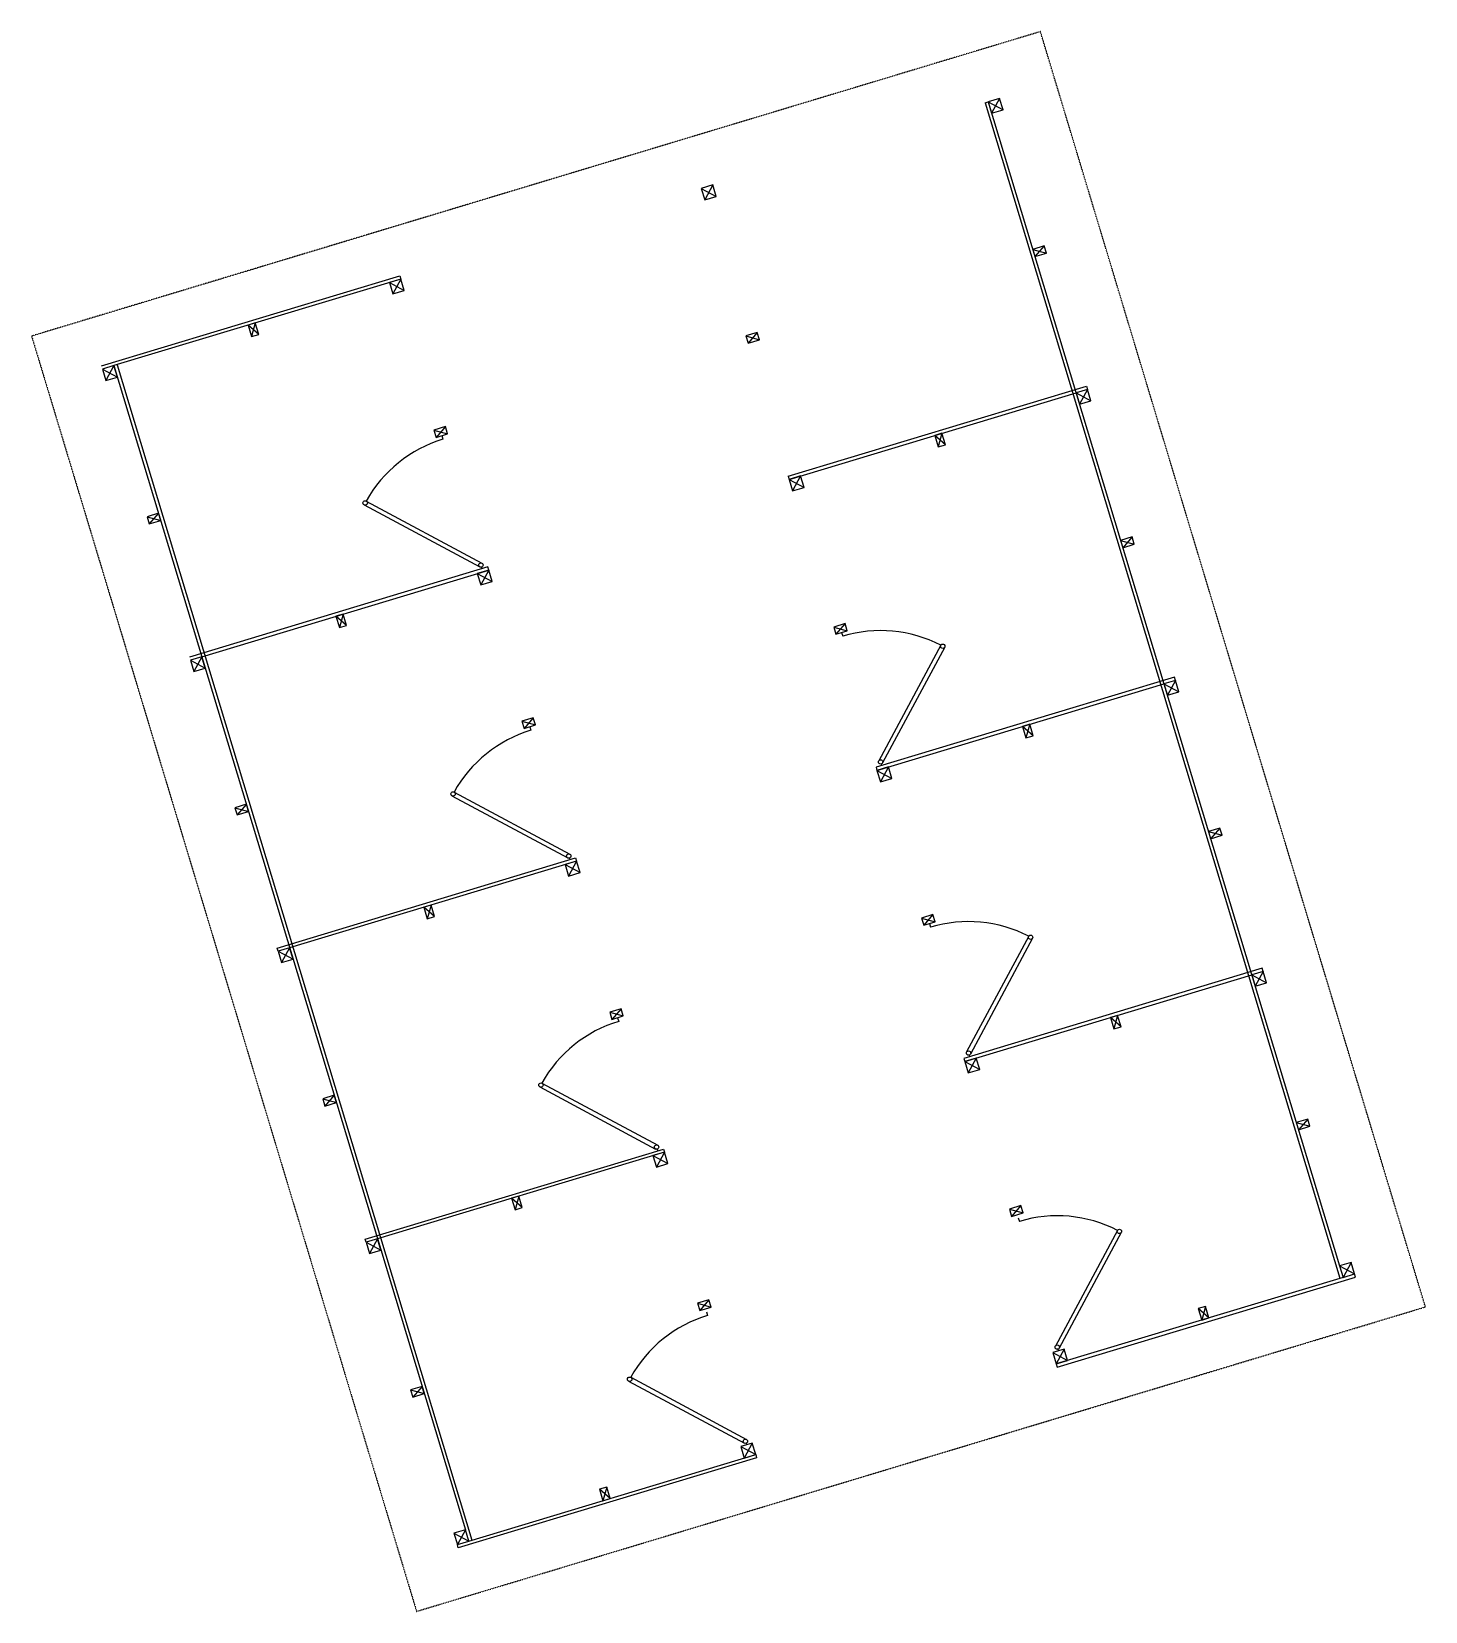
# Model space of a CAD drawing. Header units: inches. Extents: x -625442 to 34963, y -27993 to 66986.
# Drawn here: x -22573 to -21932, y 29692 to 30419 of the extents above; entities that cross this region are included whole.
import ezdxf

# ---------------------------------------------------------------- set-up
doc = ezdxf.new("R2010")
doc.units = ezdxf.units.IN
doc.header["$LTSCALE"] = 0.5
doc.header["$MEASUREMENT"] = 0
doc.linetypes.add('HIDDEN2', pattern=[0.1875, 0.125, -0.0625])
for name, color, linetype in [('P-ABOVE', 201, 'HIDDEN2'), ('P-BELOW-MED', 145, 'Continuous'), ('P-WALL', 90, 'Continuous')]:
    doc.layers.add(name, color=color, linetype=linetype)

msp = doc.modelspace()

# ---------------------------------------------------------------- linework, layer by layer
at = {"layer": 'P-ABOVE'}
msp.add_lwpolyline([(-22396.11151, 29691.68175), (-21931.58837, 29831.88979), (-22108.8633, 30419.21921), (-22573.38644, 30279.01117)], close=True, dxfattribs=at)
at = {"layer": 'P-BELOW-MED'}
for p, q in [((-22134.34473, 30386.45869), (-22132.90871, 30386.89212)), ((-22134.34473, 30386.45869), (-21970.93972, 29845.08169)), ((-22132.90871, 30386.89212), (-21971.09297, 29850.78051)), ((-22534.03508, 30265.81927), (-22370.63008, 29724.44227)), ((-22535.4711, 30265.38584), (-22373.65535, 29729.27422)), ((-22225.00143, 30214.42421), (-22087.62283, 30255.88949)), ((-22224.568, 30212.9882), (-22092.45478, 30252.86422)), ((-22087.62283, 30255.88949), (-22087.1894, 30254.45348)), ((-22384.4633, 30233.14524), (-22383.95762, 30231.46989)), ((-22225.00143, 30214.42421), (-22224.568, 30212.9882)), ((-22420.26498, 30201.26292), (-22366.94836, 30172.66942)), ((-22419.31974, 30203.02546), (-22366.00312, 30174.43195)), ((-22366.18678, 30172.59334), (-22365.97007, 30171.87534)), ((-22200.40803, 30142.46084), (-22199.90236, 30140.78549)), ((-22154.70824, 30136.65552), (-22183.30175, 30083.3389)), ((-22152.94571, 30135.71028), (-22181.53921, 30082.39367)), ((-22344.00936, 30099.11733), (-22343.50369, 30097.44198)), ((-22182.13152, 30081.90894), (-22181.91481, 30081.19094)), ((-22379.81104, 30067.23502), (-22326.49443, 30038.64152)), ((-22378.8658, 30068.99755), (-22325.54919, 30040.40405)), ((-22325.73285, 30038.56544), (-22325.51613, 30037.84743)), ((-22159.9541, 30008.43293), (-22159.44842, 30006.75758)), ((-22114.25431, 30002.62762), (-22142.84781, 29949.311)), ((-22112.49177, 30001.68238), (-22141.08528, 29948.36576)), ((-22303.55542, 29965.08943), (-22303.04975, 29963.41408)), ((-22141.67759, 29947.88104), (-22141.46087, 29947.16303)), ((-22339.35711, 29933.20712), (-22286.04049, 29904.61361)), ((-22338.41187, 29934.96965), (-22285.09525, 29906.37614)), ((-22285.27891, 29904.53754), (-22285.0622, 29903.81953)), ((-22119.06673, 29872.96901), (-22118.56105, 29871.29367)), ((-22073.36693, 29867.1637), (-22101.96044, 29813.84708)), ((-22071.6044, 29866.21846), (-22100.19791, 29812.90184)), ((-22262.66805, 29829.62551), (-22262.16238, 29827.95016)), ((-22100.79022, 29812.41712), (-22100.5735, 29811.69911)), ((-22298.46973, 29797.7432), (-22245.15312, 29769.14969)), ((-22297.52449, 29799.50573), (-22244.20788, 29770.91223)), ((-22244.39154, 29769.07362), (-22244.17482, 29768.35561))]:
    msp.add_line(p, q, dxfattribs=at)
for points in [[(-22541.16991, 30265.23259), (-22403.79131, 30306.69787), (-22403.35788, 30305.26186), (-22535.4711, 30265.38584)], [(-22495.01716, 30131.35793), (-22362.90394, 30171.23395), (-22363.33738, 30172.66997), (-22500.71598, 30131.20468)], [(-22046.73546, 30120.42558), (-22047.16889, 30121.86159), (-22184.5475, 30080.39631), (-22184.11406, 30078.96029), (-22052.00084, 30118.83631)], [(-22459.82861, 29995.74077), (-22460.26204, 29997.17678), (-22322.88344, 30038.64206), (-22322.45001, 30037.20605), (-22454.56323, 29997.33003)], [(-22006.28152, 29986.39767), (-22006.71496, 29987.83369), (-22144.09356, 29946.3684), (-22143.66013, 29944.93239), (-22011.54691, 29984.80841)], [(-22419.37467, 29861.71286), (-22419.80811, 29863.14888), (-22282.4295, 29904.61416), (-22281.99607, 29903.17815), (-22414.10929, 29863.30212)], [(-21969.50371, 29845.51512), (-22101.61693, 29805.6391), (-22101.18349, 29804.20309), (-21963.80489, 29845.66837), (-21964.23833, 29847.10439)], [(-22372.06609, 29724.00884), (-22239.95287, 29763.88486), (-22239.51944, 29762.44885), (-22376.89804, 29720.98356), (-22377.33147, 29722.41958)]]:
    msp.add_lwpolyline(points, dxfattribs=at)
for centre in [(-22419.79236, 30202.14419), (-22366.47574, 30173.55069), (-22153.82698, 30136.1829), (-22182.42048, 30082.86629), (-22379.33842, 30068.11629), (-22326.02181, 30039.52278), (-22113.37304, 30002.155), (-22141.96654, 29948.83838), (-22338.88449, 29934.08838), (-22285.56787, 29905.49488), (-22072.48567, 29866.69108), (-22101.07917, 29813.37446), (-22297.99711, 29798.62447), (-22244.6805, 29770.03096)]:
    msp.add_circle(centre, 1, dxfattribs=at)
for centre, start, end in [((-22366.47574, 30173.55069), 106.79550465, 150.84845619), ((-22182.42048, 30082.86629), 62.74255311, 106.79550465), ((-22326.02181, 30039.52278), 106.79550465, 150.84845619), ((-22141.96654, 29948.83838), 62.74255311, 106.79550465), ((-22285.56787, 29905.49488), 106.79550465, 150.84845619), ((-22101.07917, 29813.37446), 62.74255311, 106.79550465), ((-22244.6805, 29770.03096), 106.79550465, 150.84845619)]:
    msp.add_arc(centre, 60.5, start, end, dxfattribs=at)
at = {"layer": 'P-WALL'}
for p, q in [((-22132.90871, 30386.89212), (-22126.05407, 30383.216)), ((-22127.64333, 30388.48138), (-22131.31945, 30381.62674)), ((-22265.02193, 30347.0161), (-22258.16729, 30343.33998)), ((-22259.75655, 30348.60536), (-22263.43267, 30341.75072)), ((-22112.39279, 30318.92083), (-22106.11606, 30317.15939)), ((-22107.12741, 30320.51009), (-22111.38144, 30315.57013)), ((-22408.62326, 30303.6726), (-22401.76862, 30299.99648)), ((-22403.35788, 30305.26186), (-22407.034, 30298.40722)), ((-22468.78257, 30279.76951), (-22473.72253, 30284.02354)), ((-22470.37183, 30285.03489), (-22472.13327, 30278.75816)), ((-22239.24063, 30280.63407), (-22243.49466, 30275.69411)), ((-22244.50601, 30279.04481), (-22238.22928, 30277.28337)), ((-22540.73648, 30263.79657), (-22533.88184, 30260.12045)), ((-22535.4711, 30265.38584), (-22539.14722, 30258.53119)), ((-22092.45478, 30252.86422), (-22085.60013, 30249.1881)), ((-22087.1894, 30254.45348), (-22090.86552, 30247.59884)), ((-22382.84195, 30237.29056), (-22387.09599, 30232.35061)), ((-22388.10733, 30235.7013), (-22381.8306, 30233.93987)), ((-22152.61409, 30228.96113), (-22157.55405, 30233.21516)), ((-22154.20335, 30234.22651), (-22155.96478, 30227.94978)), ((-22224.568, 30212.9882), (-22217.71335, 30209.31208)), ((-22219.30262, 30214.57746), (-22222.97874, 30207.72281)), ((-22520.22055, 30195.82528), (-22513.94382, 30194.06384)), ((-22514.95517, 30197.41454), (-22519.20921, 30192.47458)), ((-22066.67347, 30186.48219), (-22070.9275, 30181.54223)), ((-22071.93885, 30184.89292), (-22065.66212, 30183.13149)), ((-22362.90394, 30171.23395), (-22366.58006, 30164.37931)), ((-22368.16932, 30169.64469), (-22361.31468, 30165.96857)), ((-22428.32863, 30145.74161), (-22433.26859, 30149.99564)), ((-22429.91789, 30151.00699), (-22431.67933, 30144.73026)), ((-22204.05207, 30145.0169), (-22197.77534, 30143.25547)), ((-22198.78669, 30146.60616), (-22203.04072, 30141.6662)), ((-22500.28254, 30129.76867), (-22493.4279, 30126.09255)), ((-22495.01716, 30131.35793), (-22498.69328, 30124.50329)), ((-22046.73546, 30120.42558), (-22050.41158, 30113.57093)), ((-22052.00084, 30118.83631), (-22045.1462, 30115.16019)), ((-22347.6534, 30101.6734), (-22341.37667, 30099.91196)), ((-22342.38802, 30103.26266), (-22346.64205, 30098.3227)), ((-22112.16015, 30094.93323), (-22117.10011, 30099.18726)), ((-22113.74941, 30100.19861), (-22115.51085, 30093.92188)), ((-22184.11406, 30078.96029), (-22177.25942, 30075.28417)), ((-22178.84868, 30080.54955), (-22182.5248, 30073.69491)), ((-22474.50124, 30063.38664), (-22478.75527, 30058.44668)), ((-22479.76662, 30061.79738), (-22473.48989, 30060.03594)), ((-22031.48492, 30050.86502), (-22025.20819, 30049.10358)), ((-22026.21954, 30052.45428), (-22030.47357, 30047.51432)), ((-22327.71539, 30035.61679), (-22320.86074, 30031.94067)), ((-22322.45001, 30037.20605), (-22326.12613, 30030.35141)), ((-22387.8747, 30011.7137), (-22392.81465, 30015.96773)), ((-22389.46396, 30016.97908), (-22391.22539, 30010.70235)), ((-22163.59814, 30010.989), (-22157.32141, 30009.22756)), ((-22158.33275, 30012.57826), (-22162.58679, 30007.6383)), ((-22454.56323, 29997.33003), (-22458.23935, 29990.47538)), ((-22459.82861, 29995.74077), (-22452.97396, 29992.06465)), ((-22011.54691, 29984.80841), (-22004.69226, 29981.13229)), ((-22006.28152, 29986.39767), (-22009.95764, 29979.54303)), ((-22307.19946, 29967.64549), (-22300.92273, 29965.88406)), ((-22301.93408, 29969.23476), (-22306.18811, 29964.2948)), ((-22071.70621, 29960.90532), (-22076.64617, 29965.15936)), ((-22073.29548, 29966.1707), (-22075.05691, 29959.89397)), ((-22138.39474, 29946.52165), (-22142.07086, 29939.66701)), ((-22143.66013, 29944.93239), (-22136.80548, 29941.25627)), ((-22439.31268, 29927.76947), (-22433.03595, 29926.00804)), ((-22434.0473, 29929.35873), (-22438.30133, 29924.41877)), ((-21991.03098, 29916.83712), (-21984.75425, 29915.07568)), ((-21985.7656, 29918.42638), (-21990.01963, 29913.48642)), ((-22281.99607, 29903.17815), (-22285.67219, 29896.3235)), ((-22287.26145, 29901.58889), (-22280.40681, 29897.91276)), ((-22347.42076, 29877.6858), (-22352.36072, 29881.93983)), ((-22349.01002, 29882.95118), (-22350.77146, 29876.67445)), ((-22123.1442, 29876.96109), (-22116.86747, 29875.19966)), ((-22117.87882, 29878.55036), (-22122.13285, 29873.6104)), ((-22419.37467, 29861.71286), (-22412.52003, 29858.03674)), ((-22414.10929, 29863.30212), (-22417.78541, 29856.44748)), ((-21965.82759, 29852.36977), (-21969.50371, 29845.51512)), ((-21971.09297, 29850.78051), (-21964.23833, 29847.10439)), ((-22266.74553, 29833.61759), (-22260.4688, 29831.85616)), ((-22261.48014, 29835.20685), (-22265.73418, 29830.26689)), ((-22031.25228, 29826.87742), (-22036.19224, 29831.13145)), ((-22032.84154, 29832.1428), (-22034.60298, 29825.86607)), ((-22103.20619, 29810.90448), (-22096.35155, 29807.22836)), ((-22097.94081, 29812.49375), (-22101.61693, 29805.6391)), ((-22398.85875, 29793.74157), (-22392.58202, 29791.98013)), ((-22393.59336, 29795.33083), (-22397.8474, 29790.39087)), ((-22246.80752, 29767.56098), (-22239.95287, 29763.88486)), ((-22241.54213, 29769.15024), (-22245.21825, 29762.2956)), ((-22306.96682, 29743.65789), (-22311.90678, 29747.91193)), ((-22308.55609, 29748.92327), (-22310.31752, 29742.64654)), ((-22378.92073, 29727.68496), (-22372.06609, 29724.00884)), ((-22373.65535, 29729.27422), (-22377.33147, 29722.41958))]:
    msp.add_line(p, q, dxfattribs=at)
for points in [[(-22131.31945, 30381.62674), (-22126.05407, 30383.216), (-22127.64333, 30388.48138), (-22132.90871, 30386.89212)], [(-22263.43267, 30341.75072), (-22258.16729, 30343.33998), (-22259.75655, 30348.60536), (-22265.02193, 30347.0161)], [(-22111.38144, 30315.57013), (-22106.11606, 30317.15939), (-22107.12741, 30320.51009), (-22112.39279, 30318.92083)], [(-22407.034, 30298.40722), (-22401.76862, 30299.99648), (-22403.35788, 30305.26186), (-22408.62326, 30303.6726)], [(-22473.72253, 30284.02354), (-22472.13327, 30278.75816), (-22468.78257, 30279.76951), (-22470.37183, 30285.03489)], [(-22243.49466, 30275.69411), (-22238.22928, 30277.28337), (-22239.24063, 30280.63407), (-22244.50601, 30279.04481)], [(-22539.14722, 30258.53119), (-22533.88184, 30260.12045), (-22535.4711, 30265.38584), (-22540.73648, 30263.79657)], [(-22090.86552, 30247.59884), (-22085.60013, 30249.1881), (-22087.1894, 30254.45348), (-22092.45478, 30252.86422)], [(-22387.09599, 30232.35061), (-22381.8306, 30233.93987), (-22382.84195, 30237.29056), (-22388.10733, 30235.7013)], [(-22157.55405, 30233.21516), (-22155.96478, 30227.94978), (-22152.61409, 30228.96113), (-22154.20335, 30234.22651)], [(-22222.97874, 30207.72281), (-22217.71335, 30209.31208), (-22219.30262, 30214.57746), (-22224.568, 30212.9882)], [(-22519.20921, 30192.47458), (-22513.94382, 30194.06384), (-22514.95517, 30197.41454), (-22520.22055, 30195.82528)], [(-22070.9275, 30181.54223), (-22065.66212, 30183.13149), (-22066.67347, 30186.48219), (-22071.93885, 30184.89292)], [(-22366.58006, 30164.37931), (-22361.31468, 30165.96857), (-22362.90394, 30171.23395), (-22368.16932, 30169.64469)], [(-22433.26859, 30149.99564), (-22431.67933, 30144.73026), (-22428.32863, 30145.74161), (-22429.91789, 30151.00699)], [(-22203.04072, 30141.6662), (-22197.77534, 30143.25547), (-22198.78669, 30146.60616), (-22204.05207, 30145.0169)], [(-22498.69328, 30124.50329), (-22493.4279, 30126.09255), (-22495.01716, 30131.35793), (-22500.28254, 30129.76867)], [(-22050.41158, 30113.57093), (-22045.1462, 30115.16019), (-22046.73546, 30120.42558), (-22052.00084, 30118.83631)], [(-22346.64205, 30098.3227), (-22341.37667, 30099.91196), (-22342.38802, 30103.26266), (-22347.6534, 30101.6734)], [(-22117.10011, 30099.18726), (-22115.51085, 30093.92188), (-22112.16015, 30094.93323), (-22113.74941, 30100.19861)], [(-22182.5248, 30073.69491), (-22177.25942, 30075.28417), (-22178.84868, 30080.54955), (-22184.11406, 30078.96029)], [(-22478.75527, 30058.44668), (-22473.48989, 30060.03594), (-22474.50124, 30063.38664), (-22479.76662, 30061.79738)], [(-22030.47357, 30047.51432), (-22025.20819, 30049.10358), (-22026.21954, 30052.45428), (-22031.48492, 30050.86502)], [(-22326.12613, 30030.35141), (-22320.86074, 30031.94067), (-22322.45001, 30037.20605), (-22327.71539, 30035.61679)], [(-22392.81465, 30015.96773), (-22391.22539, 30010.70235), (-22387.8747, 30011.7137), (-22389.46396, 30016.97908)], [(-22162.58679, 30007.6383), (-22157.32141, 30009.22756), (-22158.33275, 30012.57826), (-22163.59814, 30010.989)], [(-22458.23935, 29990.47538), (-22452.97396, 29992.06465), (-22454.56323, 29997.33003), (-22459.82861, 29995.74077)], [(-22009.95764, 29979.54303), (-22004.69226, 29981.13229), (-22006.28152, 29986.39767), (-22011.54691, 29984.80841)], [(-22306.18811, 29964.2948), (-22300.92273, 29965.88406), (-22301.93408, 29969.23476), (-22307.19946, 29967.64549)], [(-22076.64617, 29965.15936), (-22075.05691, 29959.89397), (-22071.70621, 29960.90532), (-22073.29548, 29966.1707)], [(-22142.07086, 29939.66701), (-22136.80548, 29941.25627), (-22138.39474, 29946.52165), (-22143.66013, 29944.93239)], [(-22438.30133, 29924.41877), (-22433.03595, 29926.00804), (-22434.0473, 29929.35873), (-22439.31268, 29927.76947)], [(-21990.01963, 29913.48642), (-21984.75425, 29915.07568), (-21985.7656, 29918.42638), (-21991.03098, 29916.83712)], [(-22285.67219, 29896.3235), (-22280.40681, 29897.91276), (-22281.99607, 29903.17815), (-22287.26145, 29901.58889)], [(-22352.36072, 29881.93983), (-22350.77146, 29876.67445), (-22347.42076, 29877.6858), (-22349.01002, 29882.95118)], [(-22122.13285, 29873.6104), (-22116.86747, 29875.19966), (-22117.87882, 29878.55036), (-22123.1442, 29876.96109)], [(-22417.78541, 29856.44748), (-22412.52003, 29858.03674), (-22414.10929, 29863.30212), (-22419.37467, 29861.71286)], [(-21969.50371, 29845.51512), (-21964.23833, 29847.10439), (-21965.82759, 29852.36977), (-21971.09297, 29850.78051)], [(-22265.73418, 29830.26689), (-22260.4688, 29831.85616), (-22261.48014, 29835.20685), (-22266.74553, 29833.61759)], [(-22036.19224, 29831.13145), (-22034.60298, 29825.86607), (-22031.25228, 29826.87742), (-22032.84154, 29832.1428)], [(-22101.61693, 29805.6391), (-22096.35155, 29807.22836), (-22097.94081, 29812.49375), (-22103.20619, 29810.90448)], [(-22397.8474, 29790.39087), (-22392.58202, 29791.98013), (-22393.59336, 29795.33083), (-22398.85875, 29793.74157)], [(-22245.21825, 29762.2956), (-22239.95287, 29763.88486), (-22241.54213, 29769.15024), (-22246.80752, 29767.56098)], [(-22311.90678, 29747.91193), (-22310.31752, 29742.64654), (-22306.96682, 29743.65789), (-22308.55609, 29748.92327)], [(-22377.33147, 29722.41958), (-22372.06609, 29724.00884), (-22373.65535, 29729.27422), (-22378.92073, 29727.68496)]]:
    msp.add_lwpolyline(points, close=True, dxfattribs=at)

doc.saveas('drawing.dxf')
